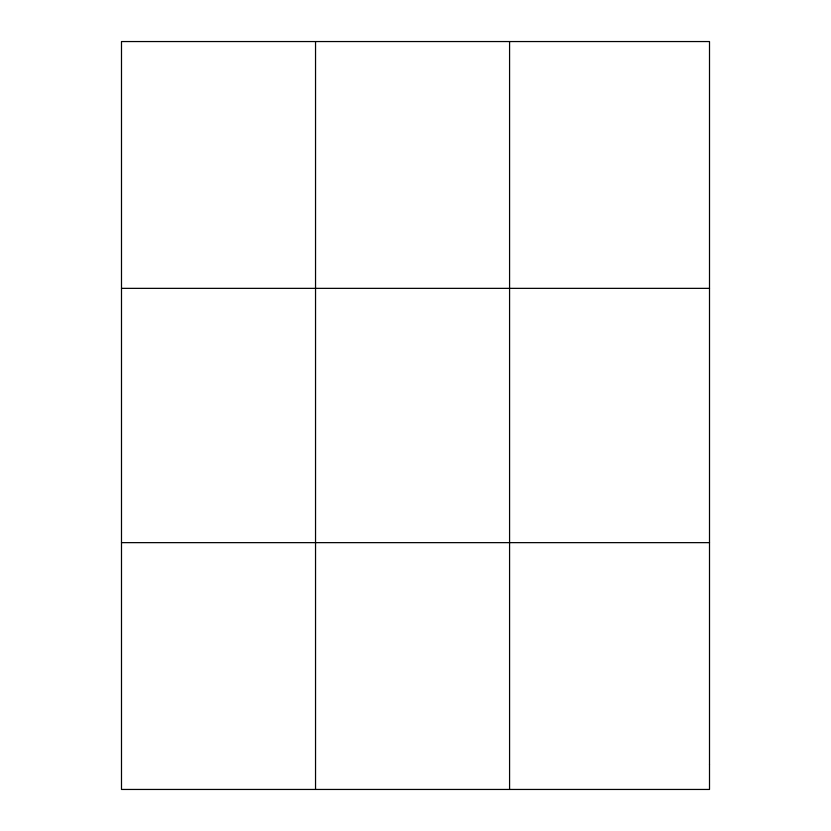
<?xml version="1.0" encoding="UTF-8"?>
<svg xmlns="http://www.w3.org/2000/svg" width="831" height="831" viewBox="0 0 831 831"><rect width="100%" height="100%" fill="white"/><g stroke="black" fill="none" stroke-linecap="round" stroke-linejoin="round"><path stroke-width="1.25" d="M315.541 41.55L315.541 789.45M509.58 41.55L509.58 789.45M121.492 288.357L709.508 288.357M121.492 542.643L709.508 542.643M709.508 764.769L709.508 789.45L121.492 789.45L121.492 41.55L709.508 41.55L709.508 764.769"/></g></svg>
